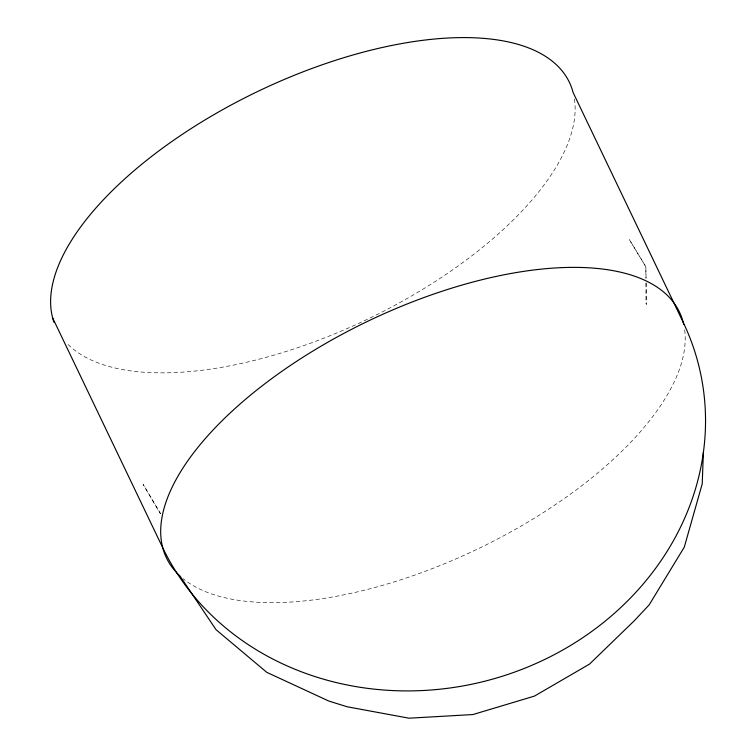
<?xml version="1.0" encoding="UTF-8"?>
<svg xmlns="http://www.w3.org/2000/svg" width="756" height="756" viewBox="0 0 756 756"><rect width="100%" height="100%" fill="white"/><g stroke="black" fill="none" stroke-linecap="round" stroke-linejoin="round"><path stroke-width="0.57" stroke-dasharray="3.78 2.83" d="M160.659 513.711L143.073 484.341L160.395 513.778M646.096 278.217L645.851 266.745L629.238 239.397L645.851 266.745L645.898 278.274M646.191 282.801L646.645 304.602L646.002 303.657L645.917 282.895M574.437 98.989A284.426 126.422 -25.6 0 1 367.964 319.013A284.426 126.422 -25.6 0 1 66.49 342.818M684.662 329.871A284.426 126.422 -25.6 0 1 485.569 545.133A284.426 126.422 -25.6 0 1 183.169 578.737"/><path stroke-width="1.13" d="M703.382 452.362L702.211 483.897L684.284 547.155L649.111 604.961L634.397 620.648L589.567 664.061L534.483 696.087L472.897 714.552L409.015 718.2L347.184 706.775L328.756 701.029L266.792 672.349L216.027 629.682L179.947 575.949A284.426 126.422 -25.6 0 1 358.987 325.571A284.426 126.422 -25.6 0 1 683.717 324.466M52.618 317.87L162.691 547.656A284.426 253.846 -14.6 0 0 533.027 664.798A284.426 253.846 -14.6 0 0 683.207 322.377L573.133 92.591A284.426 126.422 -25.6 0 0 275.827 83.122A284.426 126.422 -25.6 0 0 53.95 322.245"/></g></svg>
